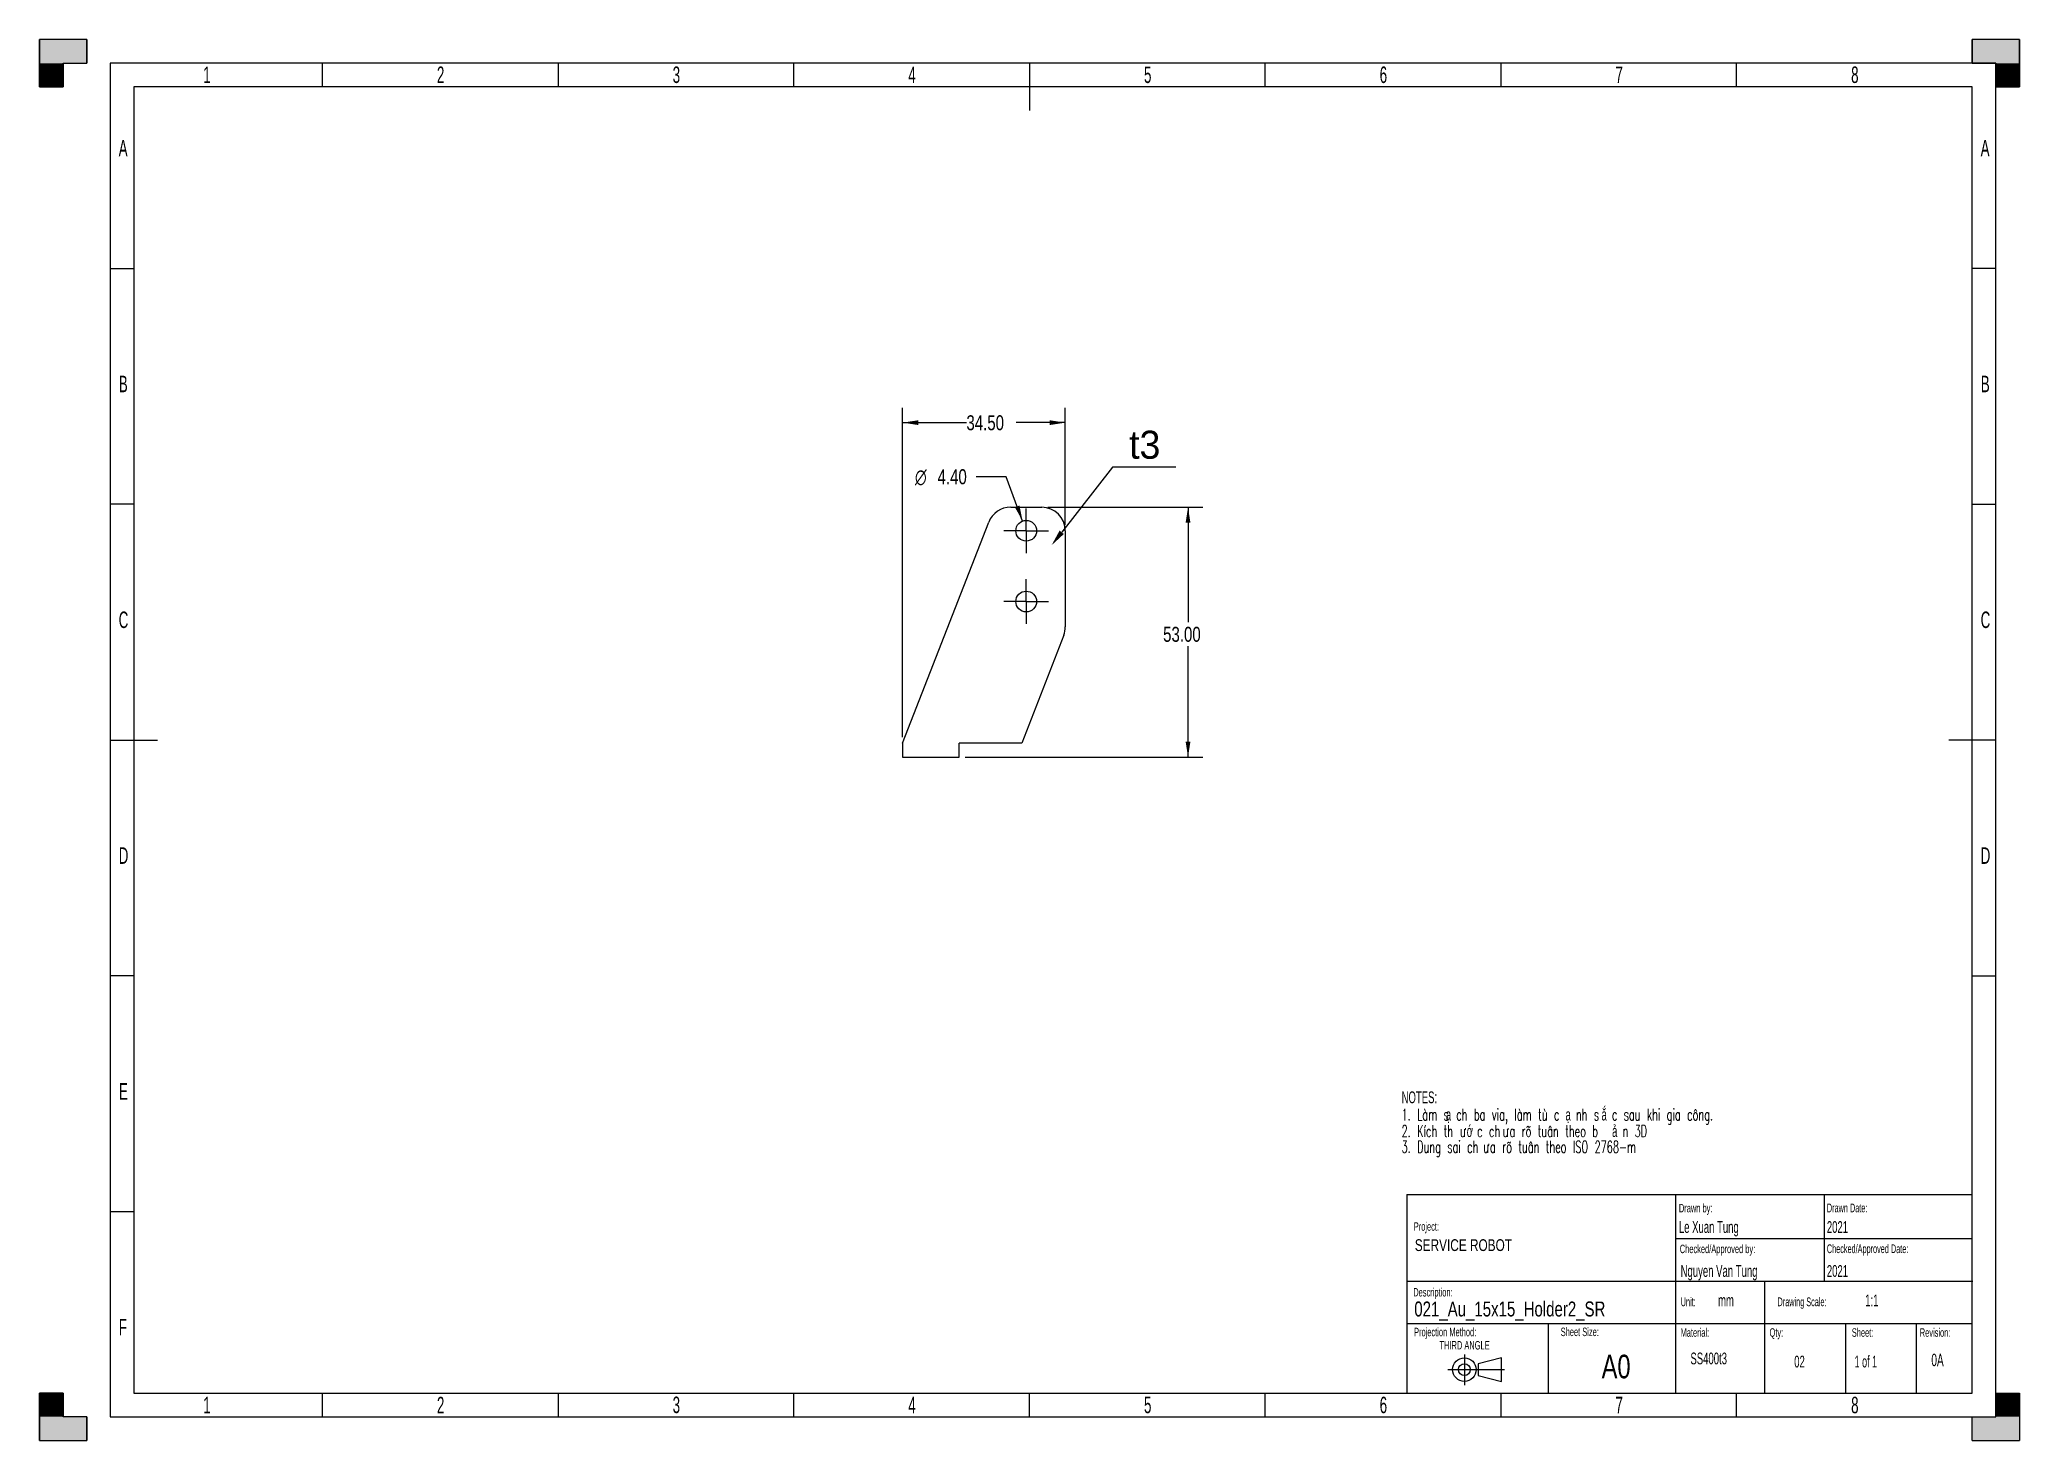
# Model space of a CAD drawing. Extents: x 0 to 420, y 0 to 297.
import ezdxf

# ---------------------------------------------------------------- set-up
doc = ezdxf.new("R2010")
doc.units = 0
doc.layers.get('0').update_dxf_attribs({"linetype": 'CONTINUOUS'})
for name, color, linetype in [('AM_5', 3, 'CONTINUOUS'), ('BORDER', 7, 'CONTINUOUS'), ('TRIM', 7, 'CONTINUOUS')]:
    doc.layers.add(name, color=color, linetype=linetype)
doc.styles.add('MtXpl_MS_PGothic', font='txt')
doc.styles.add('SLDTEXTSTYLE0', font='TXT', dxfattribs={"width": 0.75})
doc.styles.add('SLDTEXTSTYLE1', font='TXT', dxfattribs={"width": 0.605})
doc.styles.add('SLDTEXTSTYLE2', font='TXT', dxfattribs={"width": 0.605, "bigfont": 'bigfont'})
doc.styles.add('SLDTEXTSTYLE3', font='TXT', dxfattribs={"width": 0.57})
doc.dimstyles.get("Standard").update_dxf_attribs({"dimtxt": 2.5, "dimasz": 2.5, "dimexe": 1.25, "dimexo": 0.625, "dimtad": 1, "dimcen": 2.5, "dimazin": 3, "dimtfac": 1, "dimtmove": 0, "dimatfit": 3})

# ---------------------------------------------------------------- blocks, each defined once
blk = doc.blocks.new('*U11')
at = {"layer": 'TRIM', "linetype": 'CONTINUOUS'}
for p, q in [((0, 292), (0, 297)), ((10, 297), (10, 292)), ((0, 287), (0, 292)), ((5, 292), (5, 287))]:
    blk.add_line(p, q, dxfattribs=at)
at = {"layer": 'TRIM', "linetype": 'CONTINUOUS', "extrusion": (0, 0, -1)}
for points in [[(0, 297), (-10, 292), (0, 292)], [(0, 297), (-10, 297), (-10, 292)], [(0, 292), (-5, 287), (0, 287)], [(0, 292), (-5, 292), (-5, 287)]]:
    blk.add_solid(points, dxfattribs=at)
blk = doc.blocks.new('*U12')
at = {"layer": 'TRIM', "linetype": 'CONTINUOUS'}
for p, q in [((0, 5), (0, 10)), ((5, 10), (5, 5)), ((0, 0), (0, 5)), ((10, 5), (10, 0))]:
    blk.add_line(p, q, dxfattribs=at)
at = {"layer": 'TRIM', "linetype": 'CONTINUOUS', "extrusion": (0, 0, -1)}
for points in [[(0, 10), (-5, 5), (0, 5)], [(0, 10), (-5, 10), (-5, 5)], [(0, 5), (-10, 0), (0, 0)], [(0, 5), (-10, 5), (-10, 0)]]:
    blk.add_solid(points, dxfattribs=at)
blk = doc.blocks.new('*U13')
at = {"layer": 'TRIM', "linetype": 'CONTINUOUS'}
for p, q in [((415, 5), (415, 10)), ((420, 10), (420, 5)), ((410, 0), (410, 5)), ((420, 5), (420, 0))]:
    blk.add_line(p, q, dxfattribs=at)
at = {"layer": 'TRIM', "linetype": 'CONTINUOUS', "extrusion": (0, 0, -1)}
for points in [[(-415, 10), (-420, 5), (-415, 5)], [(-415, 10), (-420, 10), (-420, 5)], [(-410, 5), (-420, 0), (-410, 0)], [(-410, 5), (-420, 5), (-420, 0)]]:
    blk.add_solid(points, dxfattribs=at)
blk = doc.blocks.new('*U14')
at = {"layer": 'TRIM', "linetype": 'CONTINUOUS'}
for p, q in [((410, 292), (410, 297)), ((420, 297), (420, 292)), ((415, 287), (415, 292)), ((420, 292), (420, 287))]:
    blk.add_line(p, q, dxfattribs=at)
at = {"layer": 'TRIM', "linetype": 'CONTINUOUS', "extrusion": (0, 0, -1)}
for points in [[(-410, 297), (-420, 292), (-410, 292)], [(-410, 297), (-420, 297), (-420, 292)], [(-415, 292), (-420, 287), (-415, 287)], [(-415, 292), (-420, 292), (-420, 287)]]:
    blk.add_solid(points, dxfattribs=at)
blk = doc.blocks.new('*U15')
at = {"layer": 'BORDER', "style": 'SLDTEXTSTYLE0', "width": 0.75}
blk.add_text('021_Au_15x15_Holder2_SR', height=3.175, dxfattribs=at).set_placement((291.63, 26.27))
blk = doc.blocks.new('*U16')
at = {"layer": 'BORDER', "color": 7, "style": 'SLDTEXTSTYLE1', "width": 0.605}
blk.add_text('E', height=3.5, dxfattribs=at).set_placement((16.82, 72.24))
blk = doc.blocks.new('*U17')
at = {"layer": 'BORDER', "color": 7, "style": 'SLDTEXTSTYLE1', "width": 0.605}
blk.add_text('2', height=3.5, dxfattribs=at).set_placement((84.29, 287.8))
blk = doc.blocks.new('*U18')
at = {"layer": 'BORDER', "color": 7, "style": 'SLDTEXTSTYLE1', "width": 0.605}
blk.add_text('D', height=3.5, dxfattribs=at).set_placement((16.79, 122.24))
blk = doc.blocks.new('*U19')
at = {"layer": 'BORDER', "color": 7, "style": 'SLDTEXTSTYLE1', "width": 0.605}
blk.add_text('C', height=3.5, dxfattribs=at).set_placement((16.78, 172.24))
blk = doc.blocks.new('*U20')
at = {"layer": 'BORDER', "color": 7, "style": 'SLDTEXTSTYLE1', "width": 0.605}
blk.add_text('B', height=3.5, dxfattribs=at).set_placement((16.81, 222.24))
blk = doc.blocks.new('*U21')
at = {"layer": 'BORDER', "color": 7, "style": 'SLDTEXTSTYLE1', "width": 0.605}
blk.add_text('A', height=3.5, dxfattribs=at).set_placement((16.78, 272.24))
blk = doc.blocks.new('*U22')
at = {"layer": 'BORDER', "color": 7, "style": 'SLDTEXTSTYLE1', "width": 0.605}
blk.add_text('F', height=3.5, dxfattribs=at).set_placement((16.79, 22.24))
blk = doc.blocks.new('*U23')
at = {"layer": 'BORDER', "color": 7, "style": 'SLDTEXTSTYLE1', "width": 0.605}
blk.add_text('B', height=3.5, dxfattribs=at).set_placement((411.81, 222.24))
blk = doc.blocks.new('*U24')
at = {"layer": 'BORDER', "color": 7, "style": 'SLDTEXTSTYLE1', "width": 0.605}
blk.add_text('D', height=3.5, dxfattribs=at).set_placement((411.79, 122.24))
blk = doc.blocks.new('*U25')
at = {"layer": 'BORDER', "color": 7, "style": 'SLDTEXTSTYLE1', "width": 0.605}
blk.add_text('A', height=3.5, dxfattribs=at).set_placement((411.78, 272.24))
blk = doc.blocks.new('*U26')
at = {"layer": 'BORDER', "color": 7, "style": 'SLDTEXTSTYLE1', "width": 0.605}
blk.add_text('C', height=3.5, dxfattribs=at).set_placement((411.78, 172.24))
blk = doc.blocks.new('*U27')
at = {"layer": 'BORDER', "color": 7, "style": 'SLDTEXTSTYLE1', "width": 0.605}
blk.add_text('3', height=3.5, dxfattribs=at).set_placement((134.3, 287.8))
blk = doc.blocks.new('*U28')
at = {"layer": 'BORDER', "color": 7, "style": 'SLDTEXTSTYLE1', "width": 0.605}
blk.add_text('4', height=3.5, dxfattribs=at).set_placement((184.29, 287.8))
blk = doc.blocks.new('*U29')
at = {"layer": 'BORDER', "color": 7, "style": 'SLDTEXTSTYLE1', "width": 0.605}
blk.add_text('7', height=3.5, dxfattribs=at).set_placement((334.3, 287.8))
blk = doc.blocks.new('*U30')
at = {"layer": 'BORDER', "color": 7, "style": 'SLDTEXTSTYLE1', "width": 0.605}
blk.add_text('5', height=3.5, dxfattribs=at).set_placement((234.29, 287.8))
blk = doc.blocks.new('*U31')
at = {"layer": 'BORDER', "color": 7, "style": 'SLDTEXTSTYLE1', "width": 0.605}
blk.add_text('6', height=3.5, dxfattribs=at).set_placement((284.29, 287.8))
blk = doc.blocks.new('*U32')
at = {"layer": 'BORDER', "color": 7, "style": 'SLDTEXTSTYLE1', "width": 0.605}
blk.add_text('8', height=3.5, dxfattribs=at).set_placement((384.3, 287.8))
blk = doc.blocks.new('*U33')
at = {"layer": 'BORDER', "color": 7, "style": 'SLDTEXTSTYLE1', "width": 0.605}
blk.add_text('1', height=3.5, dxfattribs=at).set_placement((34.71, 287.8))
blk = doc.blocks.new('*U34')
at = {"layer": 'BORDER', "color": 7, "style": 'SLDTEXTSTYLE1', "width": 0.605}
blk.add_text('6', height=3.5, dxfattribs=at).set_placement((284.29, 5.76))
blk = doc.blocks.new('*U35')
at = {"layer": 'BORDER', "color": 7, "style": 'SLDTEXTSTYLE1', "width": 0.605}
blk.add_text('2', height=3.5, dxfattribs=at).set_placement((84.29, 5.74))
blk = doc.blocks.new('*U36')
at = {"layer": 'BORDER', "color": 7, "style": 'SLDTEXTSTYLE1', "width": 0.605}
blk.add_text('1', height=3.5, dxfattribs=at).set_placement((34.71, 5.74))
blk = doc.blocks.new('*U37')
at = {"layer": 'BORDER', "color": 7, "style": 'SLDTEXTSTYLE1', "width": 0.605}
blk.add_text('5', height=3.5, dxfattribs=at).set_placement((234.29, 5.77))
blk = doc.blocks.new('*U38')
at = {"layer": 'BORDER', "color": 7, "style": 'SLDTEXTSTYLE1', "width": 0.605}
blk.add_text('3', height=3.5, dxfattribs=at).set_placement((134.3, 5.78))
blk = doc.blocks.new('*U39')
at = {"layer": 'BORDER', "color": 7, "style": 'SLDTEXTSTYLE1', "width": 0.605}
blk.add_text('4', height=3.5, dxfattribs=at).set_placement((184.29, 5.75))
blk = doc.blocks.new('*U40')
at = {"layer": 'BORDER', "color": 7, "style": 'SLDTEXTSTYLE1', "width": 0.605}
blk.add_text('7', height=3.5, dxfattribs=at).set_placement((334.3, 5.75))
blk = doc.blocks.new('*U41')
at = {"layer": 'BORDER', "color": 7, "style": 'SLDTEXTSTYLE1', "width": 0.605}
blk.add_text('8', height=3.5, dxfattribs=at).set_placement((384.3, 5.75))
blk = doc.blocks.new('*U42')
at = {"layer": 'BORDER', "color": 0, "style": 'SLDTEXTSTYLE1', "width": 0.605}
blk.add_text('NOTES:', height=2.5, dxfattribs=at).set_placement((0, 0.72))
blk = doc.blocks.new('*U43')
at = {"layer": 'BORDER', "color": 0, "width": 0.605}
for s, style, p in [('ắ', 'MtXpl_MS_PGothic', (42.41, -2.94)), ('1. Làm s', 'SLDTEXTSTYLE2', (0, -2.94)), ('ạ', 'MtXpl_MS_PGothic', (9.38, -2.94)), ('ch ba via, làm tù c', 'SLDTEXTSTYLE2', (11.58, -2.94)), ('ạ', 'MtXpl_MS_PGothic', (34.77, -2.94)), ('nh s', 'SLDTEXTSTYLE2', (36.97, -2.94)), ('c sau khi gia công.', 'SLDTEXTSTYLE2', (44.61, -2.94))]:
    blk.add_text(s, height=2.5, dxfattribs=dict(at, style=style)).set_placement(p)
blk = doc.blocks.new('*U44')
at = {"layer": 'BORDER', "color": 0, "width": 0.605}
for s, style, p in [('2. Kích th', 'SLDTEXTSTYLE2', (0, -6.44)), ('ớ', 'MtXpl_MS_PGothic', (13.82, -6.44)), ('c ch', 'SLDTEXTSTYLE2', (16.02, -6.44)), ('a rõ tuân theo b', 'SLDTEXTSTYLE2', (22.88, -6.44)), ('ả', 'MtXpl_MS_PGothic', (44.66, -6.44)), ('n 3D', 'SLDTEXTSTYLE2', (46.86, -6.44)), ('ư', 'SLDTEXTSTYLE2', (12.4, -6.44)), ('ư', 'SLDTEXTSTYLE2', (21.46, -6.44))]:
    blk.add_text(s, height=2.5, dxfattribs=dict(at, style=style)).set_placement(p)
blk = doc.blocks.new('*U45')
at = {"layer": 'BORDER', "color": 0, "style": 'SLDTEXTSTYLE2', "width": 0.605}
for s, p in [('3. Dung sai ch', (0, -9.79)), ('ư', (17.34, -9.79)), ('a rõ tuân theo ISO 2768-m', (18.76, -9.79))]:
    blk.add_text(s, height=2.5, dxfattribs=at).set_placement(p)
blk = doc.blocks.new('SW_NOTE_0')
for name in ['*U42', '*U43', '*U44', '*U45']:
    blk.add_blockref(name, (0, 0))
blk = doc.blocks.new('*U46')
at = {"layer": 'BORDER', "style": 'SLDTEXTSTYLE1', "width": 0.605}
blk.add_text('Project:', height=1.8, dxfattribs=at).set_placement((291.51, 44.45))
blk = doc.blocks.new('*U47')
at = {"layer": 'BORDER', "style": 'SLDTEXTSTYLE0', "width": 0.75}
blk.add_text('SERVICE ROBOT', height=2.5, dxfattribs=at).set_placement((291.74, 40.15))
blk = doc.blocks.new('*U48')
at = {"layer": 'BORDER', "style": 'SLDTEXTSTYLE1', "width": 0.605}
blk.add_text('Description:', height=1.8, dxfattribs=at).set_placement((291.41, 30.51))
blk = doc.blocks.new('*U49')
at = {"layer": 'BORDER', "style": 'SLDTEXTSTYLE1', "width": 0.605}
blk.add_text('Unit:', height=1.852, dxfattribs=at).set_placement((348.15, 28.45))
blk = doc.blocks.new('*U50')
at = {"layer": 'BORDER', "style": 'SLDTEXTSTYLE1', "width": 0.605}
blk.add_text('mm', height=2.5, dxfattribs=at).set_placement((356.07, 28.43))
blk = doc.blocks.new('*U51')
at = {"layer": 'BORDER', "style": 'SLDTEXTSTYLE1', "width": 0.605}
blk.add_text('SS400t3', height=2.5, dxfattribs=at).set_placement((350.21, 16.12))
blk = doc.blocks.new('*U52')
at = {"layer": 'BORDER', "style": 'SLDTEXTSTYLE1', "width": 0.605}
blk.add_text('02', height=2.5, dxfattribs=at).set_placement((372.23, 15.46))
blk = doc.blocks.new('*U53')
at = {"layer": 'BORDER', "style": 'SLDTEXTSTYLE1', "width": 0.605}
blk.add_text('Qty:', height=1.8, dxfattribs=at).set_placement((366.99, 21.97))
blk = doc.blocks.new('*U54')
at = {"layer": 'BORDER', "style": 'SLDTEXTSTYLE1', "width": 0.605}
blk.add_text('1:1', height=2.5, dxfattribs=at).set_placement((387.28, 28.43))
blk = doc.blocks.new('*U55')
at = {"layer": 'BORDER', "style": 'SLDTEXTSTYLE1', "width": 0.605}
blk.add_text('0A', height=2.646, dxfattribs=at).set_placement((401.32, 15.73))
blk = doc.blocks.new('*U56')
at = {"layer": 'BORDER', "style": 'SLDTEXTSTYLE1', "width": 0.605}
blk.add_text('2021', height=2.5, dxfattribs=at).set_placement((379.15, 34.67))
blk = doc.blocks.new('*U57')
at = {"layer": 'BORDER', "style": 'SLDTEXTSTYLE1', "width": 0.605}
blk.add_text('Nguyen Van Tung', height=2.5, dxfattribs=at).set_placement((348.13, 34.67))
blk = doc.blocks.new('*U58')
at = {"layer": 'BORDER', "style": 'SLDTEXTSTYLE1', "width": 0.605}
blk.add_text('2021', height=2.5, dxfattribs=at).set_placement((379.15, 43.99))
blk = doc.blocks.new('*U59')
at = {"layer": 'BORDER', "style": 'SLDTEXTSTYLE1', "width": 0.605}
blk.add_text('Le Xuan Tung', height=2.5, dxfattribs=at).set_placement((347.76, 43.99))
blk = doc.blocks.new('*U60')
at = {"layer": 'BORDER', "style": 'SLDTEXTSTYLE1', "width": 0.605}
blk.add_text('Drawing Scale:', height=1.8521, dxfattribs=at).set_placement((368.68, 28.45))
blk = doc.blocks.new('*U61')
at = {"layer": 'BORDER', "style": 'SLDTEXTSTYLE1', "width": 0.605}
blk.add_text('Checked/Approved Date:', height=1.8521, dxfattribs=at).set_placement((379.15, 39.71))
blk = doc.blocks.new('*U62')
at = {"layer": 'BORDER', "style": 'SLDTEXTSTYLE1', "width": 0.605}
blk.add_text('Drawn Date:', height=1.8521, dxfattribs=at).set_placement((379.15, 48.36))
blk = doc.blocks.new('*U63')
at = {"layer": 'BORDER', "style": 'SLDTEXTSTYLE1', "width": 0.605}
blk.add_text('Drawn by:', height=1.8, dxfattribs=at).set_placement((347.76, 48.35))
blk = doc.blocks.new('*U64')
at = {"layer": 'BORDER', "style": 'SLDTEXTSTYLE0', "width": 0.75}
blk.add_text('A0', height=5, dxfattribs=at).set_placement((331.38, 13.16))
blk = doc.blocks.new('*U65')
at = {"layer": 'BORDER', "style": 'SLDTEXTSTYLE1', "width": 0.605}
blk.add_text('Sheet Size:', height=1.8, dxfattribs=at).set_placement((322.69, 22.11))
blk = doc.blocks.new('*U66')
at = {"layer": 'BORDER', "color": 0, "style": 'SLDTEXTSTYLE1', "width": 0.605}
blk.add_text('Projection Method:', height=1.8, dxfattribs=at).set_placement((0, 0.52))
blk = doc.blocks.new('*U67')
at = {"layer": 'BORDER', "color": 0, "style": 'SLDTEXTSTYLE1', "width": 0.605}
blk.add_text('THIRD ANGLE', height=1.8, dxfattribs=at).set_placement((5.4, -2.28))
blk = doc.blocks.new('SW_NOTE_0_1')
for name in ['*U66', '*U67']:
    blk.add_blockref(name, (0, 0))
blk = doc.blocks.new('*U68')
at = {"layer": 'BORDER', "style": 'SLDTEXTSTYLE1', "width": 0.605}
blk.add_text('Checked/Approved by:', height=1.8, dxfattribs=at).set_placement((347.95, 39.7))
blk = doc.blocks.new('*U69')
at = {"layer": 'BORDER', "style": 'SLDTEXTSTYLE3', "width": 0.57}
blk.add_text('1 of 1', height=2.5, dxfattribs=at).set_placement((385.04, 15.46))
blk = doc.blocks.new('*U70')
at = {"layer": 'BORDER', "style": 'SLDTEXTSTYLE1', "width": 0.605}
blk.add_text('Material:', height=1.8, dxfattribs=at).set_placement((348.12, 21.97))
blk = doc.blocks.new('*U71')
at = {"layer": 'BORDER', "style": 'SLDTEXTSTYLE1', "width": 0.605}
blk.add_text('Revision:', height=1.8, dxfattribs=at).set_placement((398.86, 21.97))
blk = doc.blocks.new('*U72')
at = {"layer": 'BORDER', "style": 'SLDTEXTSTYLE1', "width": 0.605}
blk.add_text('Sheet:', height=1.8, dxfattribs=at).set_placement((384.45, 21.97))
blk = doc.blocks.new('*U73')
at = {"layer": 'BORDER', "style": 'SLDTEXTSTYLE0', "width": 0.75}
blk.add_text('53.00', height=3.175, dxfattribs=at).set_placement((238.35, 169.32))
blk = doc.blocks.new('_D')
at = {"layer": 'BORDER'}
for p, q in [((213.86, 197.86), (246.8, 197.86)), ((243.63, 197.86), (243.63, 173.45)), ((243.63, 144.86), (243.63, 168.41)), ((196.36, 144.86), (246.8, 144.86))]:
    blk.add_line(p, q, dxfattribs=at)
for points in [[(243.63, 197.86), (243.12, 194.56), (244.14, 194.56)], [(243.63, 144.86), (244.14, 148.16), (243.12, 148.16)]]:
    blk.add_solid(points, dxfattribs=at)
blk.add_blockref('*U73', (0, 0))
blk = doc.blocks.new('*U74')
at = {"layer": 'BORDER', "style": 'SLDTEXTSTYLE0', "width": 0.75}
blk.add_text('34.50', height=3.175, dxfattribs=at).set_placement((196.62, 214.18))
blk = doc.blocks.new('_D_1')
at = {"layer": 'BORDER'}
for p, q in [((183.09, 149.13), (183.09, 218.96)), ((217.59, 194.13), (217.59, 218.96)), ((183.09, 215.79), (196.62, 215.79)), ((217.59, 215.79), (207.18, 215.79))]:
    blk.add_line(p, q, dxfattribs=at)
for points in [[(183.09, 215.79), (186.4, 215.28), (186.4, 216.29)], [(217.59, 215.79), (214.29, 216.29), (214.29, 215.28)]]:
    blk.add_solid(points, dxfattribs=at)
blk.add_blockref('*U74', (0, 0))
blk = doc.blocks.new('*U75')
at = {"layer": 'BORDER', "style": 'SLDTEXTSTYLE0', "width": 0.75}
blk.add_text('∅', height=3.17, dxfattribs=at).set_placement((185.71, 202.68))
blk = doc.blocks.new('*U76')
at = {"layer": 'BORDER', "style": 'SLDTEXTSTYLE0', "width": 0.75}
blk.add_text('4.40', height=3.175, dxfattribs=at).set_placement((190.5, 202.73))
blk = doc.blocks.new('_D_2')
at = {"layer": 'BORDER'}
for p, q in [((205.06, 204.32), (198.71, 204.32)), ((208.54, 194.92), (205.06, 204.32))]:
    blk.add_line(p, q, dxfattribs=at)
blk.add_solid([(208.54, 194.92), (207.87, 198.2), (206.91, 197.84)], dxfattribs=at)
for name in ['*U75', '*U76']:
    blk.add_blockref(name, (0, 0))
blk = doc.blocks.new('SW_CENTERMARKSYMBOL_0')
at = {"layer": 'BORDER', "color": 0}
for p, q in [((0, 2.54), (0, 4.74)), ((-2.54, 0), (-4.74, 0)), ((0, 0), (-2.54, 0)), ((0, 0), (0, 2.54)), ((0, 0), (0, -2.54)), ((0, 0), (2.54, 0)), ((2.54, 0), (4.74, 0)), ((0, -2.54), (0, -4.74))]:
    blk.add_line(p, q, dxfattribs=at)
blk = doc.blocks.new('SW_CENTERMARKSYMBOL_1')
at = {"layer": 'BORDER', "color": 0}
for p, q in [((0, 2.54), (0, 4.74)), ((-2.54, 0), (-4.74, 0)), ((0, 0), (-2.54, 0)), ((0, 0), (0, 2.54)), ((0, 0), (0, -2.54)), ((0, 0), (2.54, 0)), ((2.54, 0), (4.74, 0)), ((0, -2.54), (0, -4.74))]:
    blk.add_line(p, q, dxfattribs=at)
blk = doc.blocks.new('*U77')
at = {"layer": 'AM_5', "color": 2}
blk.add_text('t3', height=5.95, dxfattribs=at).set_placement((231.13, 208.13))
blk = doc.blocks.new('*S10')
at = {"layer": 'AM_5'}
for p, q in [((227.63, 206.38), (216.84, 192.54)), ((241.05, 206.38), (227.63, 206.38))]:
    blk.add_line(p, q, dxfattribs=at)
at = {"layer": 'AM_5', "linetype": 'CONTINUOUS'}
blk.add_trace([(216.38, 192.9), (217.29, 192.18), (214.68, 189.78)], dxfattribs=at)
blk.add_blockref('*U77', (0, 0))

msp = doc.modelspace()

# ---------------------------------------------------------------- linework, layer by layer
at = {"color": 7, "linetype": 'CONTINUOUS'}
for p, q in [((206.01, 197.862), (212.593, 197.862)), ((183.093, 147.862), (201.352, 194.679)), ((217.593, 192.862), (217.593, 172.51)), ((217.252, 170.693), (208.347, 147.862)), ((183.093, 147.862), (183.093, 144.862)), ((208.347, 147.862), (195.093, 147.862)), ((195.093, 144.862), (195.093, 147.862)), ((183.093, 144.862), (195.093, 144.862))]:
    msp.add_line(p, q, dxfattribs=at)
for centre in [(209.302, 192.862), (209.302, 177.862)]:
    msp.add_circle(centre, 2.2, dxfattribs=at)
for centre, start, end in [((206.01, 192.862), 90, 158.69422), ((212.593, 192.862), 0, 90), ((212.593, 172.51), 338.69422, 0)]:
    msp.add_arc(centre, 5, start, end, dxfattribs=at)
at = {"layer": 'BORDER', "linetype": 'CONTINUOUS'}
for p, q in [((415, 292), (15, 292)), ((15, 292), (15, 5)), ((60, 287), (60, 292)), ((110, 292), (110, 287)), ((160, 287), (160, 292)), ((210, 292), (210, 282)), ((260, 287), (260, 292)), ((310, 292), (310, 287)), ((360, 287), (360, 292)), ((415, 5), (415, 292)), ((410, 287), (20, 287)), ((20, 287), (20, 10)), ((410, 10), (410, 287)), ((15, 248.5), (20, 248.5)), ((415, 248.5), (410, 248.5)), ((20, 198.5), (15, 198.5)), ((410, 198.5), (415, 198.5)), ((15, 148.5), (25, 148.5)), ((415, 148.5), (405, 148.5)), ((20, 98.5), (15, 98.5)), ((410, 98.5), (415, 98.5)), ((290.041, 52.144), (290.041, 10.144)), ((15, 48.5), (20, 48.5)), ((365.986, 10.144), (365.986, 33.714)), ((410.004, 24.714), (347.058, 24.714)), ((383.204, 10.144), (383.204, 24.714)), ((398.204, 10.144), (398.204, 24.714)), ((310.16, 17.509), (305.16, 16.259)), ((310.16, 12.509), (310.16, 17.509)), ((305.16, 16.259), (305.16, 13.759)), ((305.16, 13.759), (310.16, 12.509)), ((20, 10), (410, 10)), ((60, 5), (60, 10)), ((110, 10), (110, 5)), ((160, 5), (160, 10)), ((260, 5), (260, 10)), ((310, 10), (310, 5)), ((360, 5), (360, 10)), ((15, 5), (415, 5))]:
    msp.add_line(p, q, dxfattribs=at)
at = {"layer": 'BORDER'}
for p, q in [((290.041, 52.144), (410.041, 52.144)), ((347.058, 52.144), (347.058, 10.144)), ((378.574, 52.144), (378.574, 33.714)), ((410.004, 42.714), (347.058, 42.714)), ((347.058, 33.714), (290.041, 33.714)), ((410.09, 33.714), (347.058, 33.714)), ((320.041, 24.714), (290.004, 24.714)), ((347.058, 24.714), (320.041, 24.714)), ((320.041, 24.714), (320.041, 10.144)), ((302.26, 18.186), (302.26, 11.733)), ((298.719, 15.009), (310.733, 15.009)), ((210, 5), (210, 10))]:
    msp.add_line(p, q, dxfattribs=at)
at = {"layer": 'BORDER', "linetype": 'CONTINUOUS'}
for radius in [2.5, 1.25]:
    msp.add_circle((302.26, 15.009), radius, dxfattribs=at)
at = {"layer": 'TRIM'}
for p, q in [((0, 297), (0, 287)), ((10, 297), (0, 297)), ((10, 292), (10, 297)), ((420, 297), (410, 297)), ((410, 297), (410, 292)), ((420, 287), (420, 297)), ((5, 287), (5, 292)), ((5, 292), (10, 292)), ((410, 292), (415, 292)), ((415, 292), (415, 287)), ((0, 287), (5, 287)), ((415, 287), (420, 287)), ((5, 10), (0, 10)), ((0, 10), (0, 0)), ((5, 5), (5, 10)), ((415, 5), (415, 10)), ((415, 10), (420, 10)), ((420, 10), (420, 0)), ((10, 5), (5, 5)), ((10, 0), (10, 5)), ((410, 0), (410, 5)), ((410, 5), (415, 5)), ((0, 0), (10, 0)), ((410, 0), (420, 0))]:
    msp.add_line(p, q, dxfattribs=at)

# ---------------------------------------------------------------- block references
for name in ['*U33', '*U17', '*U27', '*U28', '*U30', '*U31', '*U29', '*U32', '*U21', '*U25', '*U20', '*U23', '*U19', '*U26', '*U18', '*U24', '*U16', '*U46', '*U63', '*U59', '*U58', '*U62', '*U47', '*U68', '*U61', '*U57', '*U56', '*U48', '*U15', '*U49', '*U50', '*U60', '*U54', '*U22', '*U65', '*U70', '*U53', '*U72', '*U71', '*U64', '*U51', '*U52', '*U69', '*U55', '*U36', '*U35', '*U38', '*U39', '*U37', '*U34', '*U40', '*U41']:
    msp.add_blockref(name, (0, 0))
at = {"layer": 'AM_5'}
msp.add_blockref('*S10', (0, 0), dxfattribs=at)
at = {"layer": 'BORDER'}
for name, p in [('SW_CENTERMARKSYMBOL_1', (209.302, 192.862)), ('SW_CENTERMARKSYMBOL_0', (209.302, 177.862)), ('SW_NOTE_0', (288.937, 70.768)), ('SW_NOTE_0_1', (291.576, 21.552))]:
    msp.add_blockref(name, p, dxfattribs=at)
at = {"layer": 'TRIM', "linetype": 'CONTINUOUS'}
for name in ['*U11', '*U14', '*U12', '*U13']:
    msp.add_blockref(name, (0, 0), dxfattribs=at)

# ---------------------------------------------------------------- dimensions: what is measured, and where the dimension line sits
at = {"layer": 'BORDER'}
dim = msp.add_linear_dim(base=(183.093, 215.786), p1=(217.593, 192.862), p2=(183.093, 147.862), dimstyle='Standard', dxfattribs=at)
dim.commit()
dim.dimension.update_dxf_attribs({"geometry": '_D_1', "text_midpoint": (201.903, 215.786), "dimtype": 128})
dim = msp.add_diameter_dim_2p(p1=(210.066, 190.799), p2=(208.538, 194.925), dimstyle='Standard', dxfattribs=at)
dim.commit()
dim.dimension.update_dxf_attribs({"geometry": '_D_2', "text_midpoint": (192.21, 204.316), "dimtype": 131})
dim = msp.add_linear_dim(base=(243.629, 144.862), p1=(212.593, 197.862), p2=(195.093, 144.862), angle=90, dimstyle='Standard', dxfattribs=at)
dim.commit()
dim.dimension.update_dxf_attribs({"geometry": '_D', "text_midpoint": (243.629, 170.926), "dimtype": 128})

doc.saveas('drawing.dxf')
